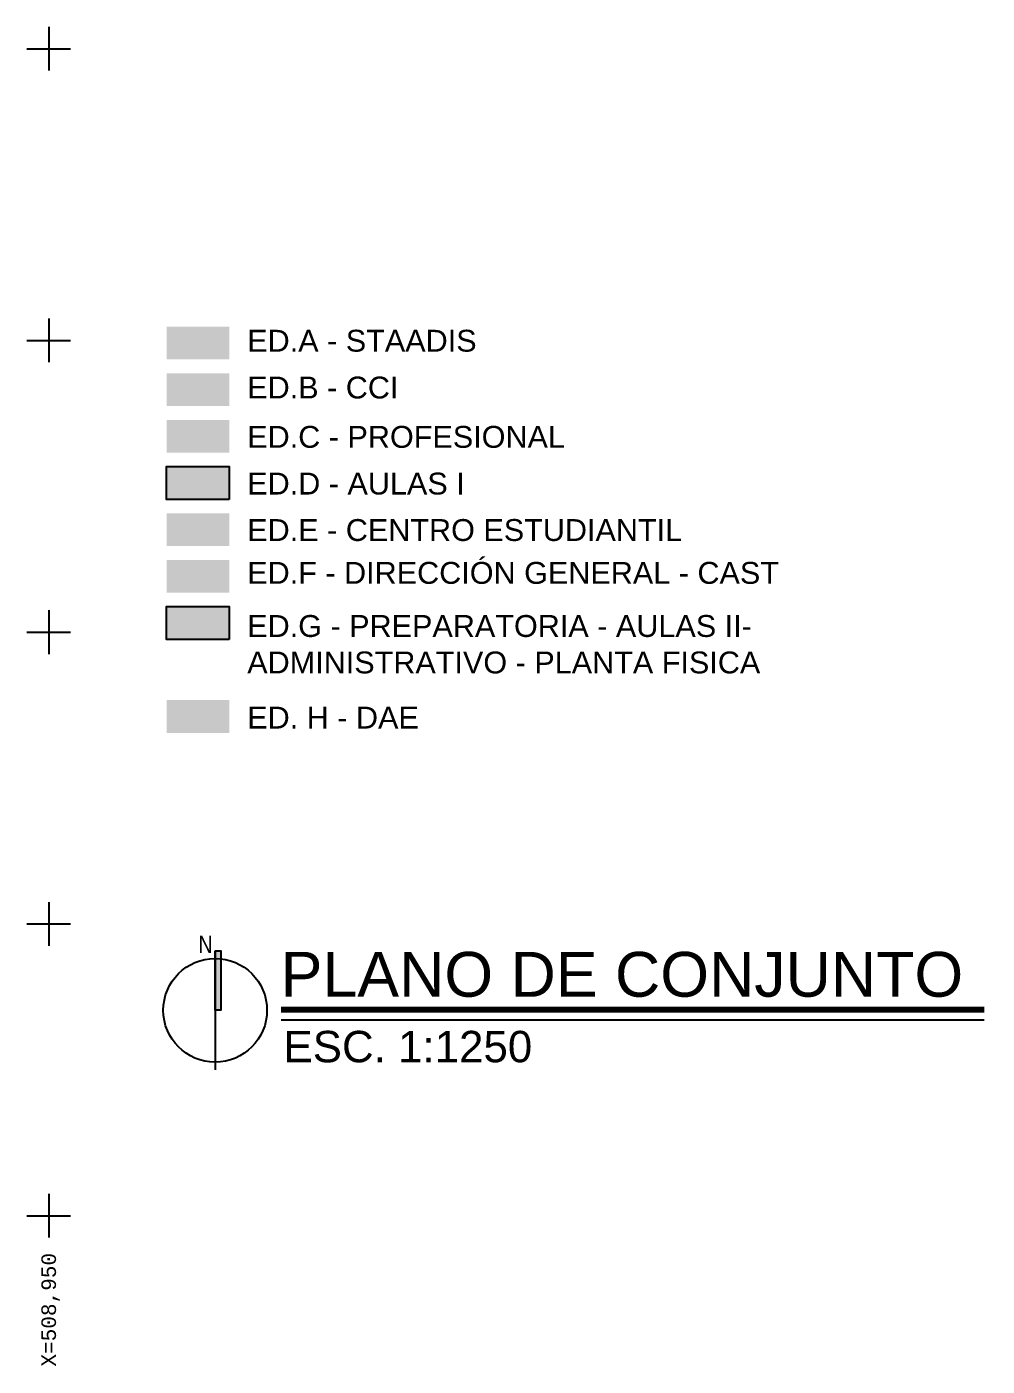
# Model space of a CAD drawing. Header units: millimetres. Extents: x 793 to 3159, y 750 to 2095.
# Drawn here: x 1523.3 to 1687.8, y 750.1 to 979.6 of the extents above; entities that cross this region are included whole.
import ezdxf
from ezdxf.enums import TextEntityAlignment as Align

# ---------------------------------------------------------------- set-up
doc = ezdxf.new("R2010")
doc.units = ezdxf.units.MM
for name, color, linetype in [('CONTORNO EDIFICIO EXISTENTES', 70, 'Continuous'), ('POLI - SERVICIOS', 35, 'Continuous'), ('poligono real existente', 210, 'Continuous'), ('RETTX01', 2, 'Continuous'), ('RETUTM01', 8, 'Continuous'), ('TEXT', 7, 'Continuous'), ('TEXTO', 2, 'Continuous')]:
    doc.layers.add(name, color=color, linetype=linetype)
doc.styles.add('ARIAL', font='arial.ttf', dxfattribs={"width": 0.8, "height": 0.12})
doc.styles.add('kobalt', font='arial.ttf', dxfattribs={"height": 0.15})
doc.styles.add('MONOTXT4', font='MONOTXT4.shx')

# ---------------------------------------------------------------- blocks, each defined once
blk = doc.blocks.new('A$C6A1540C3')
at = {"layer": 'RETUTM01', "color": 8, "linetype": 'Continuous'}
for p, q in [((3.75, 7.5), (3.75, 0)), ((0, 3.75), (7.5, 3.75))]:
    blk.add_line(p, q, dxfattribs=at)

msp = doc.modelspace()

# ---------------------------------------------------------------- hatches: boundary and pattern name
h = msp.add_hatch(color=256)
h.dxf.hatch_style = 1
h.paths.add_polyline_path([(1555.57699, 821.29258), (1556.56088, 821.29258), (1556.56088, 811.08401), (1555.57699, 811.12227)])
at = {"layer": 'CONTORNO EDIFICIO EXISTENTES'}
h = msp.add_hatch(color=51, dxfattribs=at)
h.dxf.hatch_style = 1
h.paths.add_polyline_path([(1557.98664, 922.63024), (1557.98664, 928.25662), (1547.24108, 928.25662), (1547.24108, 922.63024)])
h = msp.add_hatch(color=150, dxfattribs=at)
h.dxf.hatch_style = 1
h.paths.add_polyline_path([(1557.98664, 920.25662), (1547.24108, 920.25662), (1547.24108, 914.63024), (1557.98664, 914.63024)])
h = msp.add_hatch(color=211, dxfattribs=at)
h.dxf.hatch_style = 1
h.paths.add_polyline_path([(1557.98664, 912.25662), (1547.24108, 912.25662), (1547.24108, 906.63024), (1557.98664, 906.63024)])
h = msp.add_hatch(color=76, dxfattribs=at)
h.dxf.hatch_style = 1
h.paths.add_polyline_path([(1557.98664, 898.63024), (1557.98664, 904.25662), (1547.24108, 904.25662), (1547.24108, 898.63024)])
h = msp.add_hatch(color=141, dxfattribs=at)
h.dxf.hatch_style = 1
h.paths.add_polyline_path([(1557.98664, 896.25662), (1547.24108, 896.25662), (1547.24108, 890.63024), (1557.98664, 890.63024)])
h = msp.add_hatch(color=14, dxfattribs=at)
h.dxf.hatch_style = 1
h.paths.add_polyline_path([(1557.98664, 888.25662), (1547.24108, 888.25662), (1547.24108, 882.63024), (1557.98664, 882.63024)])
h = msp.add_hatch(color=167, dxfattribs=at)
h.dxf.hatch_style = 1
h.paths.add_polyline_path([(1557.98664, 874.63024), (1557.98664, 880.25662), (1547.24108, 880.25662), (1547.24108, 874.63024)])
at = {"layer": 'POLI - SERVICIOS'}
h = msp.add_hatch(color=256, dxfattribs=at)
h.dxf.hatch_style = 1
h.paths.add_polyline_path([(1557.98664, 864.25662), (1547.24108, 864.25662), (1547.24108, 858.63024), (1557.98664, 858.63024)])

# ---------------------------------------------------------------- linework, layer by layer
for p, q in [((1555.57699, 821.29258), (1555.57699, 800.87545)), ((1566.86172, 809.42197), (1687.31871, 809.42197))]:
    msp.add_line(p, q)
msp.add_lwpolyline([(1555.57699, 821.29258), (1556.56088, 821.29258), (1556.56088, 811.08401), (1555.57699, 811.12227), (1555.57699, 821.29258)])
at = {"const_width": 1.03776}
msp.add_lwpolyline([(1566.86172, 811.19025), (1687.31871, 811.19025)], dxfattribs=at)
msp.add_circle((1555.57699, 811.08401), 8.88001)
at = {"layer": 'CONTORNO EDIFICIO EXISTENTES', "color": 76}
msp.add_lwpolyline([(1557.98664, 898.63024), (1547.24108, 898.63024), (1547.24108, 904.25662), (1557.98664, 904.25662)], close=True, dxfattribs=at)
at = {"layer": 'CONTORNO EDIFICIO EXISTENTES', "color": 167}
msp.add_lwpolyline([(1557.98664, 874.63024), (1547.24108, 874.63024), (1547.24108, 880.25662), (1557.98664, 880.25662)], close=True, dxfattribs=at)

# ---------------------------------------------------------------- block references
at = {"layer": 'poligono real existente'}
for p in [(1523.30715, 972.1269), (1523.30715, 922.1269), (1523.30715, 872.1269), (1523.30715, 822.1269), (1523.30715, 772.1269)]:
    msp.add_blockref('A$C6A1540C3', p, dxfattribs=at)

# ---------------------------------------------------------------- texts
at = {"layer": 'RETTX01', "color": 2, "style": 'MONOTXT4'}
msp.add_text('X=508,950', height=2.5, rotation=90, dxfattribs=at).set_placement((1527.05748, 769.50227), align=Align.MIDDLE_RIGHT)
at = {"layer": 'TEXT', "insert": (1552.72226, 823.86353), "char_height": 2.95186, "width": 1048.8521431, "attachment_point": 1, "style": 'ARIAL'}
msp.add_mtext('N', dxfattribs=at)
at = {"layer": 'TEXTO', "attachment_point": 1, "style": 'kobalt'}
for s, width, gutter_width, insert, char_height in [('ED.A - STAADIS', 50.9952648, 1.5, (1561.07297, 927.70205), 3.75), ('ED.B - CCI', 26.6368158, 1.5, (1561.07297, 919.68044), 3.75), ('ED.C - PROFESIONAL', 63.8179905, 1.5, (1561.07297, 911.22843), 3.75), ('ED.D - AULAS I', 56.6995031, 1.5, (1561.07297, 903.22335), 3.75), ('ED.E - CENTRO ESTUDIANTIL', 105.2045571, 1.5, (1561.07297, 895.26006), 3.75), ('ED.F - DIRECCIÓN GENERAL - CAST', 116.2961599, 1.5, (1561.07297, 887.9204), 3.75), ('ED.G - PREPARATORIA - AULAS II- ADMINISTRATIVO - PLANTA FISICA', 91.1331256, 1.5, (1561.07297, 878.81717), 3.75), ('ED. H - DAE', 84.8123957, 1.5, (1561.07297, 863.11462), 3.75), ('PLANO DE CONJUNTO', 135.9612954, 8.125, (1566.79137, 821.09507), 7.6871275), ('ESC. 1:1250', 42.6383323, 8.125, (1567.2783, 807.5579), 5.3809892)]:
    msp.add_mtext_dynamic_manual_height_columns(s, width=width, gutter_width=gutter_width, heights=[0], dxfattribs=dict(at, insert=insert, char_height=char_height))

doc.saveas('drawing.dxf')
